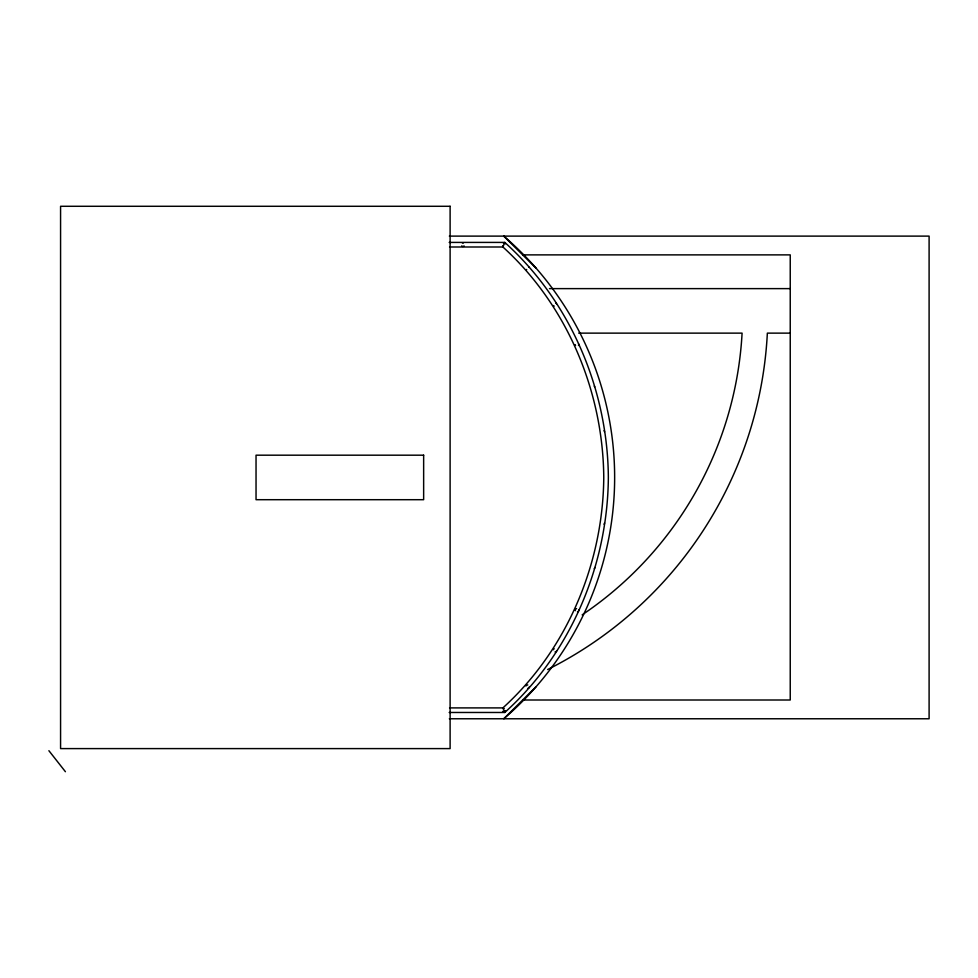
<?xml version="1.0" encoding="UTF-8"?>
<svg xmlns="http://www.w3.org/2000/svg" width="978" height="978" viewBox="0 0 978 978"><rect width="100%" height="100%" fill="white"/><g stroke="black" fill="none" stroke-linecap="round" stroke-linejoin="round"><path stroke-width="1.47" d="M449.55 246.994L502.888 246.994L504.77 242.41C570.516 301.615 607.68 389.305 608.353 477.447C607.68 565.577 570.516 653.28 504.77 712.473L449.183 712.473M449.55 707.901L502.888 707.901C567.044 649.698 603.059 563.707 603.768 477.447C603.059 391.188 567.044 305.197 502.888 246.994M536.152 686.654L503.756 718.769A318.046 318.046 0 0 0 503.756 236.114L536.152 268.241M449.342 236.114L929.1 236.114L929.1 718.769L449.342 718.769M449.183 242.41L504.77 242.41M522.68 254.879L790.236 254.879L790.236 700.004L522.68 700.004M549.453 288.62L790.236 288.62M578.707 333.131L742.082 333.131A363.425 363.425 0 0 1 582.154 614.856M790.236 333.131L767.351 333.131A399.207 399.207 0 0 1 547.607 669.551M48.9 750.701L65.416 771.715M502.888 707.901L504.77 712.473M554.184 306.151A1.711 1.711 0 0 1 553.548 305.527M555.895 303.18A1.711 1.711 0 0 1 556.519 303.816M526.714 269.732A1.711 1.711 0 0 1 526.36 269.451M528.78 267.031A1.711 1.711 0 0 1 529.061 267.385M503.389 246.358A1.711 1.711 0 0 1 502.619 245.918M503.389 243.045A1.711 1.711 0 0 1 504.269 243.045M505.039 243.485A1.711 1.711 0 0 1 505.32 243.84M578.499 343.791A1.711 1.711 0 0 1 578.499 345.515M575.529 345.515A1.711 1.711 0 0 1 575.296 344.647M464.098 245.918A1.711 1.711 0 0 1 461.665 245.918M462.435 243.045A1.711 1.711 0 0 1 463.327 243.045M594.257 386.151A1.711 1.711 0 0 1 594.697 386.921M604.001 430.723A1.711 1.711 0 0 1 604.502 431.934M505.492 710.639A1.711 1.711 0 0 1 502.619 711.409M503.389 708.537A1.711 1.711 0 0 1 504.269 708.537M604.502 522.949A1.711 1.711 0 0 1 604.001 524.159M556.69 650.663A1.711 1.711 0 0 1 555.895 651.703M555.48 651.874A1.711 1.711 0 0 1 555.039 651.935M553.377 649.771A1.711 1.711 0 0 1 554.184 648.732M529.269 686.862A1.711 1.711 0 0 1 527.802 688.353M525.981 686.006A1.711 1.711 0 0 1 526.519 685.297M526.897 685.065A1.711 1.711 0 0 1 527.778 684.942M578.67 609.795A1.711 1.711 0 0 1 578.499 611.091M577.864 611.727A1.711 1.711 0 0 1 577.46 611.898M575.357 610.675A1.711 1.711 0 0 1 575.529 609.38M576.152 608.756A1.711 1.711 0 0 1 576.568 608.585M594.758 567.521A1.711 1.711 0 0 1 594.257 568.731M450.112 206.285L60.575 206.285L60.575 748.598L450.112 748.598L450.112 206.285M423.645 455.186L256.04 455.186L256.04 499.697L423.645 499.697L423.645 455.186"/></g></svg>
